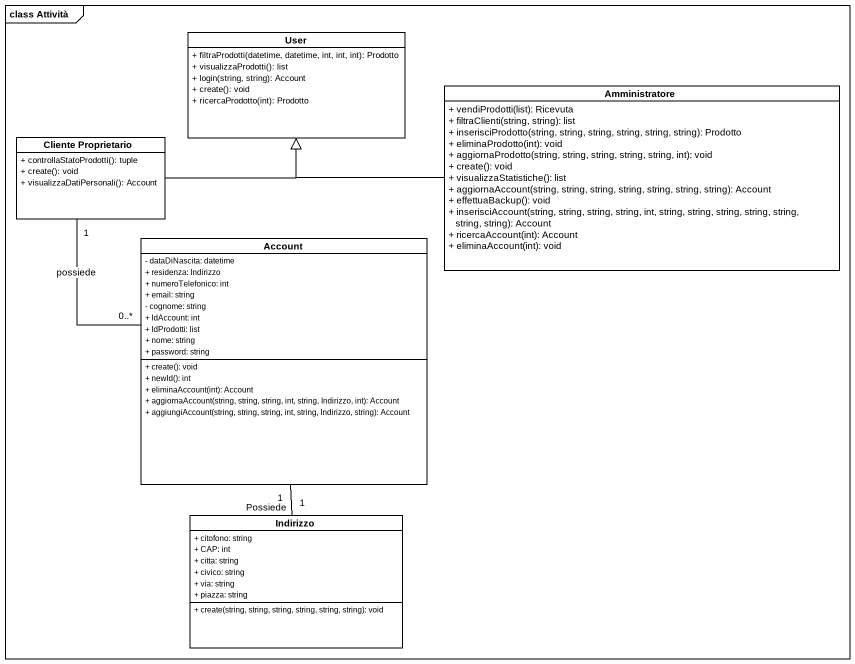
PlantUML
@startuml
mainframe class Attività
hide circle
hide empty members
skinparam classAttributeIconSize 0
class User {
  + filtraProdotti(datetime, datetime, int, int, int): Prodotto
  + visualizzaProdotti(): list
  + login(string, string): Account
  + create(): void
  + ricercaProdotto(int): Prodotto
}
class Amministratore {
  + vendiProdotti(list): Ricevuta
  + filtraClienti(string, string): list
  + inserisciProdotto(string, string, string, string, string, string): Prodotto
  + eliminaProdotto(int): void
  + aggiornaProdotto(string, string, string, string, string, int): void
  + create(): void
  + visualizzaStatistiche(): list
  + aggiornaAccount(string, string, string, string, string, string, string): Account
  + effettuaBackup(): void
  + inserisciAccount(string, string, string, string, int, string, string, string, string, string, string, string): Account
  + ricercaAccount(int): Account
  + eliminaAccount(int): void
}
class "Cliente Proprietario" as Cliente_Proprietario {
  + controllaStatoProdotti(): tuple
  + create(): void
  + visualizzaDatiPersonali(): Account
}
class Account {
  - dataDiNascita: datetime
  + residenza: Indirizzo
  + numeroTelefonico: int
  + email: string
  - cognome: string
  + IdAccount: int
  + IdProdotti: list
  + nome: string
  + password: string
  + create(): void
  + newId(): int
  + eliminaAccount(int): Account
  + aggiornaAccount(string, string, string, int, string, Indirizzo, int): Account
  + aggiungiAccount(string, string, string, int, string, Indirizzo, string): Account
}
class Indirizzo {
  + citofono: string
  + CAP: int
  + citta: string
  + civico: string
  + via: string
  + piazza: string
  + create(string, string, string, string, string, string): void
}
Amministratore -left-|> User
Cliente_Proprietario -right-|> User
Cliente_Proprietario "1" -- "0..*" Account : possiede
Indirizzo "1" -up- "1" Account : Possiede
@enduml
